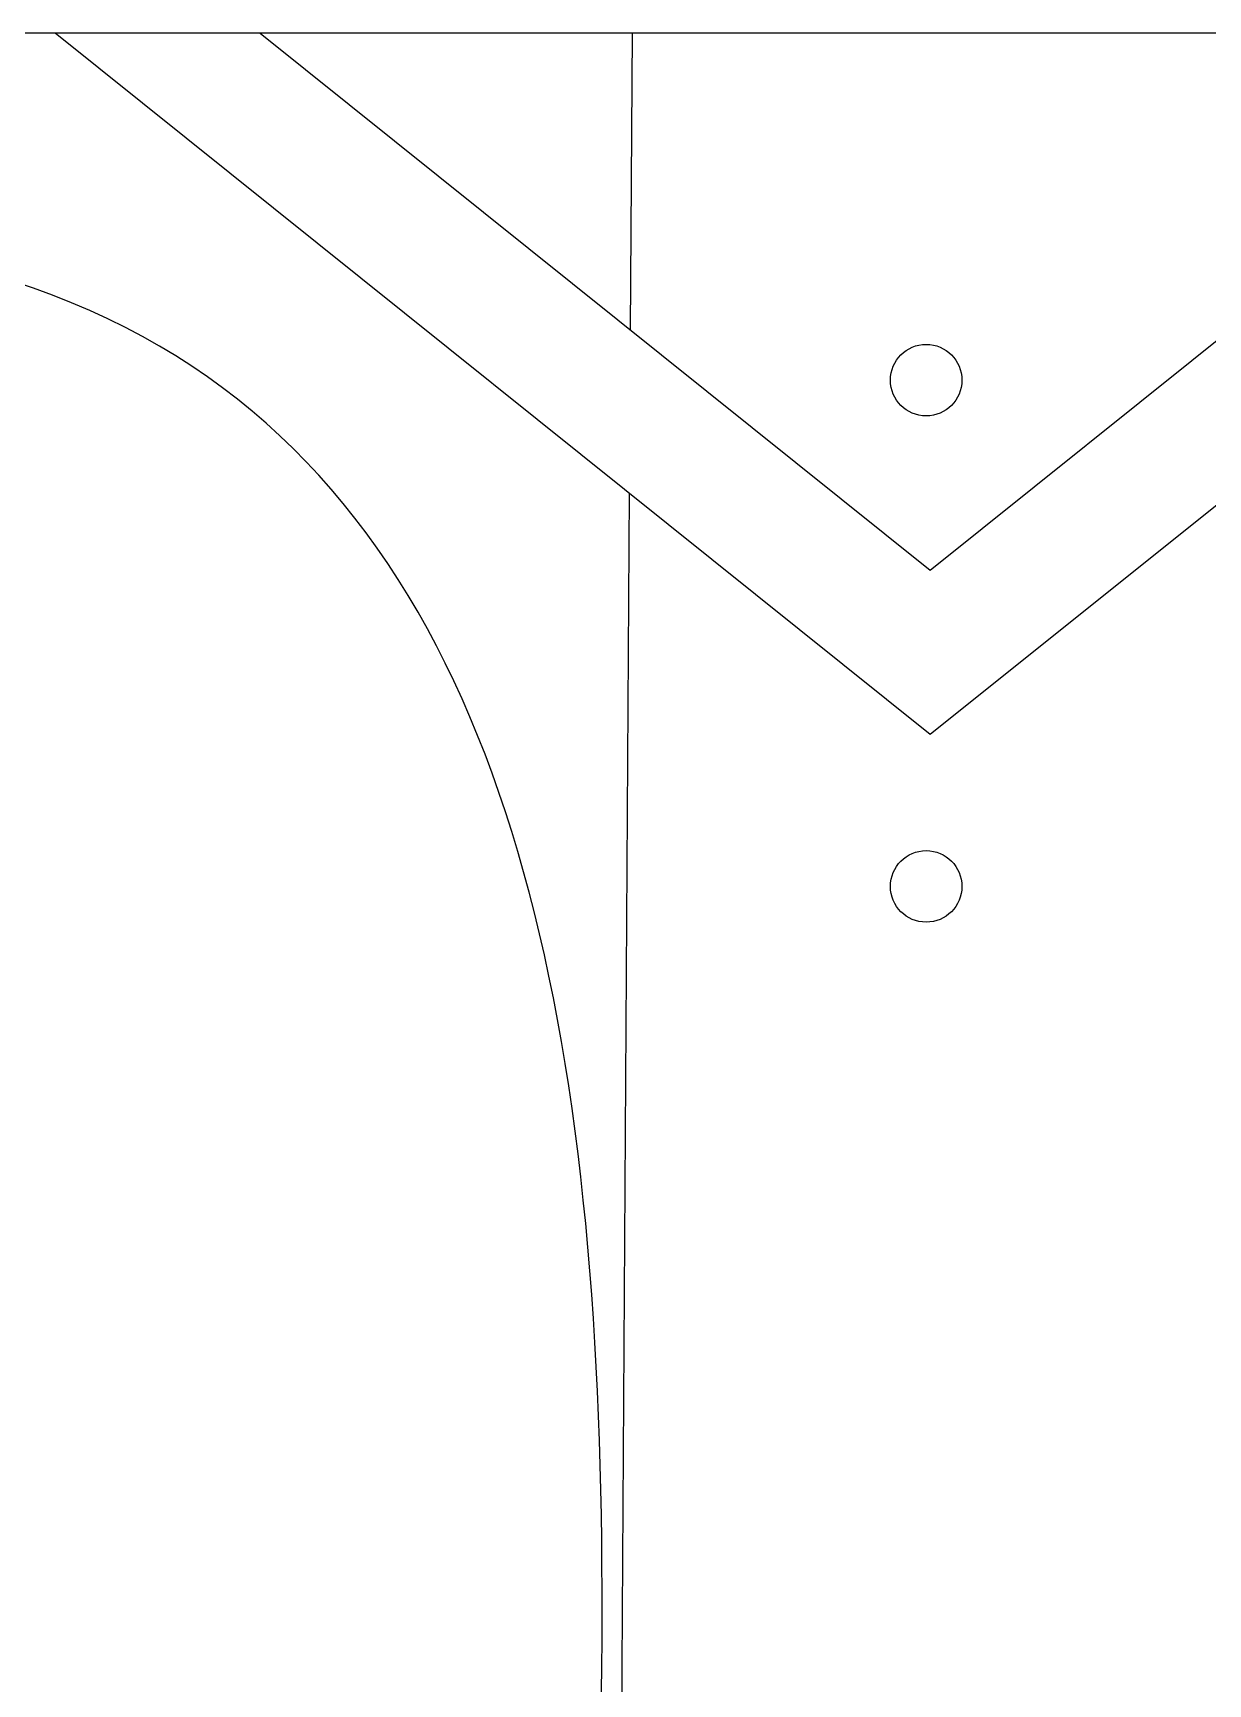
# Model space of a CAD drawing. Header units: millimetres. Extents: x 168 to 392, y 127 to 255.
# Drawn here: x 169.718 to 170.376, y 231.828 to 232.752 of the extents above; entities that cross this region are included whole.
import ezdxf

# ---------------------------------------------------------------- set-up
doc = ezdxf.new("R2010")
doc.units = ezdxf.units.MM
doc.layers.add('Equipos', color=20, linetype='Continuous', lineweight=13)
doc.layers.add('Poste', color=252, linetype='Continuous', lineweight=25)
doc.layers.add('RE80', color=2, linetype='Continuous')

msp = doc.modelspace()

# ---------------------------------------------------------------- linework, layer by layer
at = {"layer": 'Equipos', "lineweight": -2}
for p, q in [((171.26861, 232.75152), (169.17198, 232.75152)), ((170.2203, 232.3591), (169.73062, 232.75152)), ((169.84535, 232.75152), (170.2203, 232.45105)), ((170.70997, 232.75152), (170.2203, 232.3591)), ((170.2203, 232.45105), (170.59524, 232.75152))]:
    msp.add_line(p, q, dxfattribs=at)
at = {"layer": 'Poste'}
for p, q in [((170.05348, 232.75152), (170.05241, 232.58558)), ((170.05183, 232.49411), (170.04007, 230.65618))]:
    msp.add_line(p, q, dxfattribs=at)
for centre in [(170.21799, 232.55735), (170.21799, 232.27418)]:
    msp.add_circle(centre, 0.02001, dxfattribs=at)
at = {"layer": 'RE80', "color": 6}
msp.add_open_spline([(170.37088, 229.91628), (170.36657, 229.95463), (170.3578, 230.03281), (170.28952, 230.1705), (170.13882, 230.10091), (169.97864, 230.23564), (170.06096, 230.62021), (169.93089, 231.33288), (170.19768, 232.58927), (169.52113, 232.64292), (169.5316, 232.7214), (169.54108, 232.75152)], degree=3, knots=[0, 0, 0, 0, 0.993956, 2.026489, 3.042886, 4.341177, 6.229938, 11.950364, 24.478557, 25.85204, 26.558971, 26.558971, 26.558971, 26.558971], dxfattribs=at)

doc.saveas('drawing.dxf')
